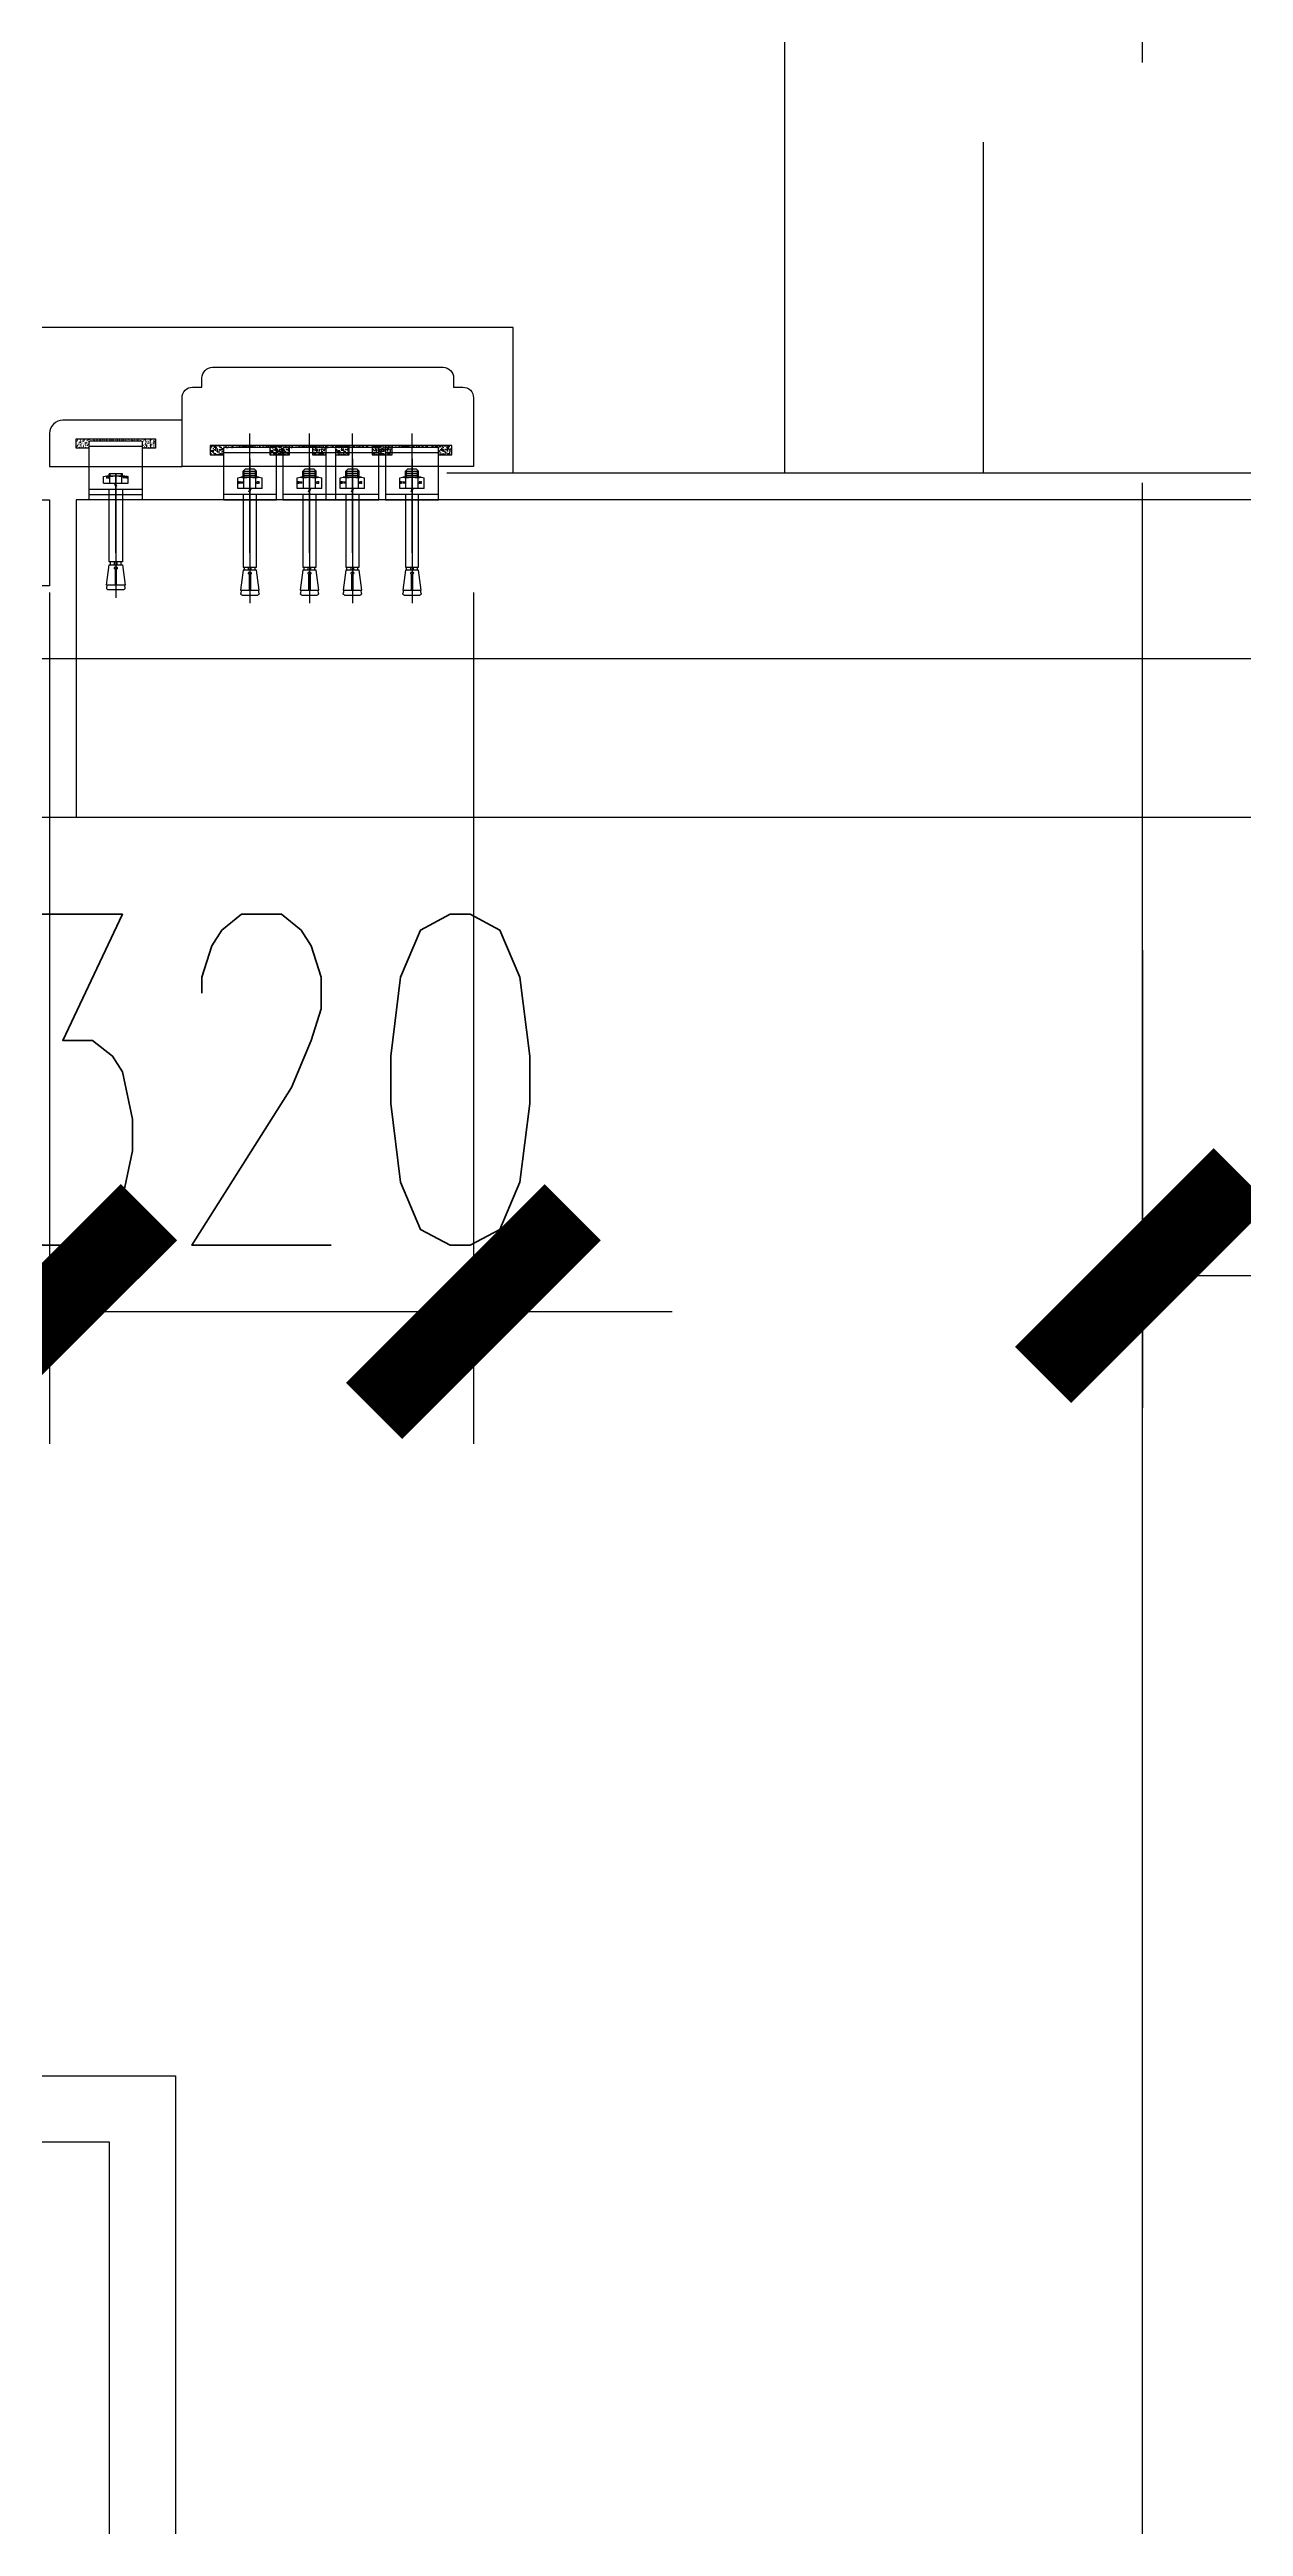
# Model space of a CAD drawing. Extents: x 296441 to 853063, y 459050 to 1117990.
# Drawn here: x 642073 to 642975, y 578417 to 580287 of the extents above; entities that cross this region are included whole.
import ezdxf
from ezdxf.enums import TextEntityAlignment as Align

# ---------------------------------------------------------------- set-up
doc = ezdxf.new("R2010")
doc.units = 0
doc.header["$LTSCALE"] = 1000
for name, pattern in [('14-GRID$0$CENTER2', [28.575, 19.05, -3.175, 3.175, -3.175]), ('B-ROOF01$0$F1-OTLN-ROOF$0$HIDDEN', [0.375, 0.25, -0.125]), ('CENTER', [50.8, 31.75, -6.35, 6.35, -6.35]), ('DASH', [0.35, 0.25, -0.1]), ('DOTE', [2.42, 2, -0.2, 0.02, -0.2]), ('HIDDEN', [0.375, 0.25, -0.125])]:
    doc.linetypes.add(name, pattern=pattern)
for name, color, linetype in [('14-GRID$0$G-GRID', 9, '14-GRID$0$CENTER2'), ('5PJ(配件)', 13, 'Continuous'), ('8XX(虚线)', 8, 'DASH'), ('A-SLAB-OTLN', 144, 'HIDDEN'), ('E1-FL03$0$A-HRAL', 5, 'Continuous'), ('E2-E3-FL03$0$E1-FL03$0$A-OVLK', 140, 'Continuous'), ('E2-E3-FL03$0$E1-FL03$0$A-ROOF', 2, 'Continuous'), ('E2-E3-FL03$0$E1-FL03$0$A-SECT-WIND', 155, 'Continuous'), ('E2-E3-FL03$0$E1-FL03$0$A-SECT-WOOD', 17, 'Continuous'), ('E2-E3-FL03$0$E1-FL03$0$A-WALL', 1, 'Continuous'), ('E2-E3-FL03$0$E1-FL03$0$A-WALL-FNSH', 6, 'Continuous'), ('E2-E3-FL03$0$E1-FL03$0$G-XREF', 2, 'Continuous'), ('E_OTHER', 7, 'Continuous'), ('ZT0_默认图层-----PM、LM、DY、JD', 7, 'Continuous'), ('ZT1_Dim---标注---PM、LM、DY、JD', 252, 'Continuous'), ('ZT3_型材--铝断面-------------JD', 6, 'Continuous'), ('ZT3_辅材--五金件-------------JD', 13, 'Continuous')]:
    doc.layers.add(name, color=color, linetype=linetype)
doc.styles.add('ZT-DIMSTYLE', font='ROMANS.shx', dxfattribs={"width": 0.7, "bigfont": 'CHINESE.shx'})
doc.styles.add('ZT_文字标注', font='ROMANS.shx', dxfattribs={"width": 0.7, "bigfont": '@1chinese.shx'})
doc.dimstyles.new('ZT-DIM100', dxfattribs={"dimscale": 100, "dimtxt": 2.5, "dimasz": 1.5, "dimexe": 1, "dimexo": 1, "dimgap": 0.5, "dimtad": 1, "dimdec": 0, "dimdsep": 46, "dimtxsty": 'ZT-DIMSTYLE', "dimblk": 'ARCHTICK', "dimcen": 2.5, "dimclrd": 175, "dimclre": 175, "dimclrt": 7, "dimazin": 2, "dimtfac": 1, "dimtix": 1, "dimtmove": 2, "dimatfit": 3, "dimfxl": 0, "dimarcsym": 0})

# ---------------------------------------------------------------- blocks, each defined once
blk = doc.blocks.new('*U429')
at = {"layer": 'E2-E3-FL03$0$E1-FL03$0$A-SECT-WIND'}
for p, q in [((45, 32.5), (605, 32.5)), ((60, 15), (590, 15)), ((60, -15), (590, -15)), ((45, -32.5), (605, -32.5))]:
    blk.add_line(p, q, dxfattribs=at)
at = {"layer": 'E2-E3-FL03$0$E1-FL03$0$A-SECT-WOOD'}
for points in [[(0, 32.5), (45, 32.5), (45, -32.5), (0, -32.5)], [(650, 32.5), (605, 32.5), (605, -32.5), (650, -32.5)], [(60, 15), (60, -15), (45, -15), (45, 15)], [(590, 15), (590, -15), (605, -15), (605, 15)]]:
    blk.add_lwpolyline(points, close=True, dxfattribs=at)
blk = doc.blocks.new('ZT_钢膨胀螺栓_M10X95')
at = {"layer": 'ZT3_辅材--五金件-------------JD', "color": 1, "linetype": 'DOTE', "ltscale": 5}
blk.add_line((-27, 0), (82, 0), dxfattribs=at)
at = {"layer": 'ZT3_辅材--五金件-------------JD'}
for p, q in [((-17.5, 5), (-19, 3.5)), ((-19, -3.5), (-19, 3.5)), ((-13, 4.2), (-18.2, 4.2)), ((-13, 5), (-17.5, 5)), ((-17.5, 5), (-17.5, -5)), ((-16, 5), (-16, -5)), ((-14.5, 5), (-14.5, -5)), ((-13, -6.9), (-13, 6.9)), ((-4.6, 9.2), (-12.5, 9.2)), ((-4.6, 4.6), (-12.5, 4.6)), ((-4.6, -9.2), (-4.6, 9.2)), ((-2, 0.7), (-4.6, -0.2)), ((-2, 0), (-4.6, -0.9)), ((0, 5), (55, 5)), ((55, 5), (55, -5)), ((57.1, 4.1), (55, 4.1)), ((57.1, 1), (55, 1)), ((57.1, 5), (72.4, 7)), ((57.1, -5), (57.1, 5)), ((72.4, 0.4), (60.5, 0.4)), ((72.4, 7), (72.4, 0.4)), ((72.4, 6.5), (74.9, 6.9)), ((76, 5.9), (76, -5.9)), ((-17.5, -5), (-19, -3.5)), ((-13, -4.2), (-18.2, -4.2)), ((-13, -5), (-17.5, -5)), ((-4.6, -4.6), (-12.5, -4.6)), ((-4.6, -9.2), (-12.5, -9.2)), ((55, -5), (0, -5)), ((57.1, -1), (55, -1)), ((57.1, -4.1), (55, -4.1)), ((72.4, -7), (57.1, -5)), ((60.5, -0.4), (72.4, -0.4)), ((72.4, -0.4), (72.4, -7)), ((74.9, -6.9), (72.4, -6.5))]:
    blk.add_line(p, q, dxfattribs=at)
for centre, radius, start, end in [((-7.4, 6.9), 5.58, 155.5673, 204.4327), ((8.6, 0), 21.6, 167.6432, 192.3568), ((59.6, 0), 1.04, 23.5782, 336.4218), ((75, 5.9), 1, 0, 97.412), ((-7.4, -6.9), 5.58, 155.5673, 204.4327), ((75, -5.9), 1, 262.588, 0)]:
    blk.add_arc(centre, radius, start, end, dxfattribs=at)
at = {"layer": 'Defpoints', "color": 250, "style": 'ZT_文字标注', "width": 0.7}
for s, p in [('M10', (-9, 7.2)), ('95', (-9, -6.2))]:
    blk.add_text(s, height=1.5, rotation=90, dxfattribs=at).set_placement(p, align=Align.MIDDLE)
blk = doc.blocks.new('*U2473')
at = {"layer": 'ZT3_辅材--五金件-------------JD', "rotation": 270}
blk.add_blockref('ZT_钢膨胀螺栓_M10X95', (0, 0), dxfattribs=at)
blk = doc.blocks.new('L形挂件')
at = {"layer": '8XX(虚线)', "ltscale": 25}
h = blk.add_hatch(dxfattribs=at)
h.set_pattern_fill('AR-SAND', color=256, scale=0.05, style=0)
h.set_pattern_definition([(52.5, (-25.0006, -59.7017), (2.44707, -0.08), [0, -1.9304, 0, -2.159, 0, -2.06375]), (82.5, (-25.0006, -59.7017), (3.58413, 2.24762), [0, -1.0414, 0, -1.7399, 0, -0.66675]), (122.5, (-25.0006, -61.2638), (0.00719, 3.95496), [0, -0.635, 0, -2.286, 0, -2.9845]), (132.5, (-25.0006, -61.2638), (1.11465, 3.81778), [0, -0.3175, 0, -1.4986, 0, -1.7145])])
edge = h.paths.add_edge_path()
edge.add_line((-34, -29.7), (-41, -29.7))
edge.add_line((-41, -29.7), (-41, -59.7))
edge.add_line((-41, -59.7), (-39.5, -59.7))
edge.add_line((-39.5, -59.7), (-39.5, -40.9))
edge.add_arc((-38.3, -40.9), 1.2, 90, 180, ccw=False)
edge.add_line((-38.3, -39.7), (-34, -39.7))
edge.add_line((-34, -39.7), (-34, -29.7))
edge = h.paths.add_edge_path()
edge.add_line((-41, -89.7), (-34, -89.7))
edge.add_line((-34, -89.7), (-34, -79.7))
edge.add_line((-34, -79.7), (-38.3, -79.7))
edge.add_arc((-38.3, -78.5), 1.2, -180, -90, ccw=False)
edge.add_line((-39.5, -78.5), (-39.5, -59.7))
edge.add_line((-39.5, -59.7), (-41, -59.7))
edge.add_line((-41, -59.7), (-41, -89.7))
h = blk.add_hatch(dxfattribs=at)
h.set_pattern_fill('AR-SAND', color=256, scale=0.05, angle=180, style=0)
h.set_pattern_definition([(52.5, (-25.0006, -104.7017), (2.44707, -0.08), [0, -1.9304, 0, -2.159, 0, -2.06375]), (82.5, (-25.0006, -104.7017), (3.58413, 2.24762), [0, -1.0414, 0, -1.7399, 0, -0.66675]), (122.5, (-25.0006, -106.2638), (0.00719, 3.95496), [0, -0.635, 0, -2.286, 0, -2.9845]), (132.5, (-25.0006, -106.2638), (1.11465, 3.81778), [0, -0.3175, 0, -1.4986, 0, -1.7145])])
edge = h.paths.add_edge_path()
edge.add_line((-41, -134.7), (-34, -134.7))
edge.add_line((-34, -134.7), (-34, -124.7))
edge.add_line((-34, -124.7), (-38.3, -124.7))
edge.add_arc((-38.3, -123.5), 1.2, -180, -90, ccw=False)
edge.add_line((-39.5, -123.5), (-39.5, -104.7))
edge.add_line((-39.5, -104.7), (-41, -104.7))
edge.add_line((-41, -104.7), (-41, -134.7))
edge = h.paths.add_edge_path()
edge.add_line((-34, -74.7), (-41, -74.7))
edge.add_line((-41, -74.7), (-41, -104.7))
edge.add_line((-41, -104.7), (-39.5, -104.7))
edge.add_line((-39.5, -104.7), (-39.5, -85.9))
edge.add_arc((-38.3, -85.9), 1.2, 90, 180, ccw=False)
edge.add_line((-38.3, -84.7), (-34, -84.7))
edge.add_line((-34, -84.7), (-34, -74.7))
at = {"color": 8}
for p, q in [((-41, -29.7), (-34, -29.7)), ((-41, -74.7), (-34, -74.7))]:
    blk.add_line(p, q, dxfattribs=at)
at = {"color": 1, "linetype": 'CENTER', "ltscale": 10}
for p, q in [((40, -59.7), (-50, -59.7)), ((40, -59.7), (-50, -59.7)), ((40, -104.7), (-50, -104.7)), ((40, -104.7), (-50, -104.7))]:
    blk.add_line(p, q, dxfattribs=at)
at = {"layer": '5PJ(配件)'}
for p, q in [((-4, -79.7), (-4, -39.7)), ((-39.5, -110.9), (-39.5, -85.9)), ((-38.3, -84.7), (-25, -84.7)), ((-35.5, -124.7), (-35.5, -84.7)), ((-39.5, -123.5), (-39.5, -110.9)), ((-25, -124.7), (-38.3, -124.7))]:
    blk.add_line(p, q, dxfattribs=at)
for points in [[(-25, -39.7), (0, -39.7)], [(0, -40.1), (0, -79.7), (-25, -79.7)], [(-25, -84.7), (0, -84.7), (0, -124.7)], [(0, -124.7), (-25, -124.7)]]:
    blk.add_lwpolyline(points, dxfattribs=at)
for centre, start, end in [((-38.3, -85.9), 90, 180), ((-38.3, -123.5), 180, 270)]:
    blk.add_arc(centre, 1.2, start, end, dxfattribs=at)
at = {"layer": '8XX(虚线)', "ltscale": 25}
for p, q in [((-41, -89.7), (-41, -29.7)), ((-34, -29.7), (-34, -39.7)), ((-41, -134.7), (-41, -74.7)), ((-34, -74.7), (-34, -84.7)), ((-34, -89.7), (-41, -89.7)), ((-34, -79.7), (-34, -89.7)), ((-34, -124.7), (-34, -134.7)), ((-34, -134.7), (-41, -134.7))]:
    blk.add_line(p, q, dxfattribs=at)
at = {"layer": '8XX(虚线)', "linetype": 'Continuous', "ltscale": 25}
for p, q in [((-39.5, -65.9), (-39.5, -40.9)), ((-38.3, -39.7), (-25, -39.7)), ((-35.5, -79.7), (-35.5, -39.7)), ((-39.5, -78.5), (-39.5, -65.9)), ((-25, -79.7), (-38.3, -79.7))]:
    blk.add_line(p, q, dxfattribs=at)
at = {"layer": '8XX(虚线)', "linetype": 'DASH', "ltscale": 25}
blk.add_line((-4, -124.7), (-4, -84.7), dxfattribs=at)
for centre, start, end in [((-38.3, -40.9), 90, 180), ((-38.3, -78.5), 180, 270)]:
    blk.add_arc(centre, 1.2, start, end, dxfattribs=at)
at = {"layer": 'ZT3_辅材--五金件-------------JD', "rotation": 90}
for p in [(-4, -59.7), (-4, -104.7)]:
    blk.add_blockref('*U2473', p, dxfattribs=at)
blk = doc.blocks.new('20180521.08271243')
at = {"layer": '8XX(虚线)', "ltscale": 25}
h = blk.add_hatch(dxfattribs=at)
h.set_pattern_fill('AR-SAND', color=256, scale=0.05, angle=360, style=0)
h.set_pattern_definition([(232.5, (-292719.11, -161804.6666), (-2.447066187, 0.080001565), [0, -1.9304, 0, -2.159, 0, -2.06375]), (262.5, (-292719.11, -161804.6666), (-3.584125503, -2.247616416), [0, -1.0414, 0, -1.7399, 0, -0.66675]), (302.5, (-292719.11, -161803.1045), (-0.007185923, -3.954961851), [0, -0.635, 0, -2.286, 0, -2.9845]), (312.5, (-292719.11, -161803.1045), (-1.114646616, -3.817782262), [0, -0.3175, 0, -1.4986, 0, -1.7145])])
edge = h.paths.add_edge_path()
edge.add_line((30, 36), (30, 29))
edge.add_line((30, 29), (20, 29))
edge.add_line((20, 29), (20, 33.3))
edge.add_arc((18.8, 33.3), 1.2, 360, 450)
edge.add_line((18.8, 34.5), (0, 34.5))
edge.add_line((0, 34.5), (0, 36))
edge.add_line((0, 36), (30, 36))
edge = h.paths.add_edge_path()
edge.add_line((-30, 29), (-30, 36))
edge.add_line((-30, 36), (0, 36))
edge.add_line((0, 36), (0, 34.5))
edge.add_line((0, 34.5), (-18.8, 34.5))
edge.add_arc((-18.8, 33.3), 1.2, 90, 180)
edge.add_line((-20, 33.3), (-20, 29))
edge.add_line((-20, 29), (-30, 29))
at = {"color": 8}
blk.add_line((-30, 36, 0), (-30, 29, 0), dxfattribs=at)
at = {"color": 1, "linetype": 'CENTER', "ltscale": 10}
blk.add_line((0, -50), (0, 9.5), dxfattribs=at)
blk.add_line((0, -50), (0, 9.5), dxfattribs=at)
at = {"layer": '5PJ(配件)'}
for p, q in [((-20, 33.3, 0), (-20, 30, 0)), ((20, 30.5, 0), (-20, 30.5, 0)), ((6.2, 34.5, 0), (-18.8, 34.5, 0)), ((18.8, 34.5, 0), (6.2, 34.5, 0)), ((20, 30, 0), (20, 33.3, 0)), ((20, -2), (-20, -2)), ((20, -6), (-20, -6))]:
    blk.add_line(p, q, dxfattribs=at)
for points in [[(-20, 30), (-20, -10), (20, -10)], [(20, -10), (20, 30)]]:
    blk.add_lwpolyline(points, dxfattribs=at)
for centre, start, end in [((-18.8, 33.3, 0), 90, 180), ((18.8, 33.3, 0), 0, 90)]:
    blk.add_arc(centre, 1.2, start, end, dxfattribs=at)
at = {"layer": '8XX(虚线)', "ltscale": 25}
for p, q in [((30, 36, 0), (-30, 36, 0)), ((-30, 29, 0), (-20, 29, 0)), ((-25, 29, 0), (-20, 29, 0)), ((20, 29, 0), (30, 29, 0)), ((30, 29, 0), (30, 36, 0))]:
    blk.add_line(p, q, dxfattribs=at)
at = {"layer": 'ZT3_辅材--五金件-------------JD'}
for p, q in [((-9.2, 2.6), (-9.2, 7.5)), ((9.2, 2.6), (-9.2, 2.6)), ((6.9, 8), (-6.9, 8)), ((-5, 8), (-5, 9.5)), ((-5, 9.5), (5, 9.5)), ((-4.6, 2.6), (-4.6, 7.5)), ((-4.3, 8), (-4.3, 9.5)), ((-0.7, 0), (0.2, 2.6)), ((0, 0), (0.9, 2.6)), ((4.2, 8), (4.2, 9.5)), ((4.6, 2.6), (4.6, 7.5)), ((5, 8), (5, 9.5)), ((9.2, 2.6), (9.2, 7.5)), ((-5, -2), (-5, -57)), ((5, -57), (5, -2)), ((-5, -59.1), (-7, -74.4)), ((-7, -74.4), (-0.4, -74.4)), ((-6.5, -74.4), (-6.9, -76.9)), ((-5, -57), (5, -57)), ((5, -59.1), (-5, -59.1)), ((-4.1, -59.1), (-4.1, -57)), ((-1, -59.1), (-1, -57)), ((-0.4, -74.4), (-0.4, -62.5)), ((0.4, -62.5), (0.4, -74.4)), ((0.4, -74.4), (7, -74.4)), ((1, -59.1), (1, -57)), ((4.1, -59.1), (4.1, -57)), ((7, -74.4), (5, -59.1)), ((6.9, -76.9), (6.5, -74.4)), ((-5.9, -78), (5.9, -78))]:
    blk.add_line(p, q, dxfattribs=at)
at = {"layer": 'ZT3_辅材--五金件-------------JD', "color": 1, "linetype": 'DOTE', "ltscale": 5}
blk.add_line((0, 9.5), (0, -84), dxfattribs=at)
at = {"layer": 'ZT3_辅材--五金件-------------JD'}
for centre, radius, start, end in [((-6.9, 2.4), 5.58, 65.5673, 114.4327), ((0, -13.6), 21.6, 77.6432, 102.3568), ((6.9, 2.4), 5.58, 65.5673, 114.4327), ((0, -61.6), 1.04, 293.5782, 246.4218), ((-5.9, -77), 1, 172.588, 270), ((5.9, -77), 1, 270, 7.412)]:
    blk.add_arc(centre, radius, start, end, dxfattribs=at)
at = {"layer": 'Defpoints', "color": 250, "style": 'ZT_文字标注', "text_generation_flag": 4, "width": 0.7}
for s, p in [('M10', (-7.2, 7)), ('95', (6.2, 7))]:
    blk.add_text(s, height=1.5, rotation=180, dxfattribs=at).set_placement(p, align=Align.MIDDLE)
blk = doc.blocks.new('20191017190147')
at = {"layer": 'ZT3_型材--铝断面-------------JD', "ltscale": 0.02}
blk.add_lwpolyline([(-80, -25), (-80, -77, -0.414214), (-88, -85), (-95, -85), (-95, -92, -0.414214), (-103, -100), (-245, -100), (-277, -100, -0.414214), (-285, -92), (-285, -85), (-292, -85, -0.414214), (-300, -77), (-300, -25), (-80, -25)], format="xyb", dxfattribs=at)
at = {"layer": 'ZT3_型材--铝断面-------------JD', "ltscale": 0.02, "elevation": 0}
blk.add_lwpolyline([(-80, -25), (-80, -60), (10, -60, 0.414214), (20, -50), (20, -25)], format="xyb", close=True, dxfattribs=at)
at = {"layer": 'ZT0_默认图层-----PM、LM、DY、JD', "ltscale": 10, "xscale": -1, "rotation": 180}
blk.add_blockref('20180521.08271243', (-30, -10), dxfattribs=at)
at = {"layer": 'ZT1_Dim---标注---PM、LM、DY、JD', "ltscale": 10, "xscale": -1, "rotation": 270}
for p in [(-148.9, 0), (-71.5, 0)]:
    blk.add_blockref('L形挂件', p, dxfattribs=at)
blk = doc.blocks.new('HHHH23')
at = {"layer": 'A-SLAB-OTLN', "linetype": 'B-ROOF01$0$F1-OTLN-ROOF$0$HIDDEN'}
blk.add_line((926704.2, 422632.8), (926704.2, 425192.8), dxfattribs=at)
at = {"layer": 'E1-FL03$0$A-HRAL'}
for points in [[(925694.2, 421422.8), (926094.2, 421422.8), (926094.2, 419362.8), (924294.2, 419362.8), (924294.2, 421422.8), (925644.2, 421422.8)], [(925694.2, 421372.8), (926044.2, 421372.8), (926044.2, 419412.8), (924344.2, 419412.8), (924344.2, 421372.8), (925644.2, 421372.8)]]:
    blk.add_lwpolyline(points, dxfattribs=at)
at = {"layer": 'E2-E3-FL03$0$E1-FL03$0$A-OVLK'}
blk.add_line((926019.2, 422372.8), (924029.2, 422372.8), dxfattribs=at)
blk.add_lwpolyline([(926349.2, 422632.8), (926349.2, 422742.8), (923699.2, 422742.8), (923699.2, 422632.8)], dxfattribs=at)
at = {"layer": 'E2-E3-FL03$0$E1-FL03$0$A-ROOF'}
blk.add_lwpolyline([(926554.2, 422632.8), (926554.2, 425342.8), (931294.2, 425342.8), (931294.2, 422492.8), (931184.2, 422492.8)], dxfattribs=at)
at = {"layer": 'E2-E3-FL03$0$E1-FL03$0$A-WALL'}
for p, q in [((928074.2, 422612.8), (926019.2, 422612.8)), ((926019.2, 422612.8), (926019.2, 422372.8)), ((928124.2, 422372.8), (926019.2, 422372.8))]:
    blk.add_line(p, q, dxfattribs=at)
at = {"layer": 'E2-E3-FL03$0$E1-FL03$0$A-WALL-FNSH'}
blk.add_line((928074.2, 422632.8), (926299.2, 422632.8), dxfattribs=at)
at = {"ltscale": 20, "extrusion": (0, 0, -1), "xscale": -1, "zscale": -1, "rotation": 180}
blk.add_blockref('20191017190147', (-926019.2, 422612.8), dxfattribs=at)
at = {"layer": 'E2-E3-FL03$0$E1-FL03$0$G-XREF', "rotation": 180}
blk.add_blockref('*U429', (925999.2, 422580.3), dxfattribs=at)
blk = doc.blocks.new('_ArchTick')
at = {"color": 0, "linetype": 'ByBlock', "const_width": 0.4}
blk.add_lwpolyline([(-0.5, -0.5), (0.5, 0.5)], dxfattribs=at)
blk = doc.blocks.new('*D1273')
at = {"layer": 'Defpoints', "color": 0, "ltscale": 1000, "transparency": 16777216}
for p in [(642073.5, 579977.2), (642393.5, 579977.2), (642393.5, 579334.3)]:
    blk.add_point(p, dxfattribs=at)
at = {"layer": 'ZT1_Dim---标注---PM、LM、DY、JD', "color": 175, "linetype": 'ByBlock', "lineweight": -2, "ltscale": 1000, "transparency": 16777216}
for p, q in [((642073.5, 579877.2), (642073.5, 579234.3)), ((642393.5, 579877.2), (642393.5, 579234.3)), ((642073.5, 579334.3), (641923.5, 579334.3)), ((642073.5, 579334.3), (642393.5, 579334.3)), ((642393.5, 579334.3), (642543.5, 579334.3))]:
    blk.add_line(p, q, dxfattribs=at)
at = {"layer": 'ZT1_Dim---标注---PM、LM、DY、JD', "color": 175, "lineweight": -2, "ltscale": 1000, "transparency": 16777216, "xscale": 150, "yscale": 150, "zscale": 150}
blk.add_blockref('_ArchTick', (642073.5, 579334.3), dxfattribs=at)
at = {"layer": 'ZT1_Dim---标注---PM、LM、DY、JD', "color": 175, "lineweight": -2, "ltscale": 1000, "transparency": 16777216, "xscale": 150, "yscale": 150, "zscale": 150, "rotation": 180}
blk.add_blockref('_ArchTick', (642393.5, 579334.3), dxfattribs=at)
at = {"layer": 'ZT1_Dim---标注---PM、LM、DY、JD', "color": 7, "ltscale": 1000, "transparency": 16777216, "insert": (642233.5, 579509.3), "char_height": 250, "attachment_point": 5, "style": 'ZT-DIMSTYLE'}
blk.add_mtext('320', dxfattribs=at)
blk = doc.blocks.new('*D1274')
at = {"layer": 'Defpoints', "color": 0, "ltscale": 1000, "transparency": 16777216}
for p in [(640123.5, 579972.2, 0), (642073.5, 579977.2), (642073.5, 579334.3)]:
    blk.add_point(p, dxfattribs=at)
at = {"layer": 'ZT1_Dim---标注---PM、LM、DY、JD', "color": 175, "linetype": 'ByBlock', "lineweight": -2, "ltscale": 1000, "transparency": 16777216}
for p, q in [((640123.5, 579872.2), (640123.5, 579234.3)), ((642073.5, 579877.2), (642073.5, 579234.3)), ((640123.5, 579334.3), (642073.5, 579334.3))]:
    blk.add_line(p, q, dxfattribs=at)
at = {"layer": 'ZT1_Dim---标注---PM、LM、DY、JD', "color": 175, "lineweight": -2, "ltscale": 1000, "transparency": 16777216, "xscale": 150, "yscale": 150, "zscale": 150, "rotation": 180}
blk.add_blockref('_ArchTick', (640123.5, 579334.3), dxfattribs=at)
at = {"layer": 'ZT1_Dim---标注---PM、LM、DY、JD', "color": 175, "lineweight": -2, "ltscale": 1000, "transparency": 16777216, "xscale": 150, "yscale": 150, "zscale": 150}
blk.add_blockref('_ArchTick', (642073.5, 579334.3), dxfattribs=at)
at = {"layer": 'ZT1_Dim---标注---PM、LM、DY、JD', "color": 7, "ltscale": 1000, "transparency": 16777216, "insert": (641098.5, 579509.3), "char_height": 250, "attachment_point": 5, "style": 'ZT-DIMSTYLE'}
blk.add_mtext('1950', dxfattribs=at)
blk = doc.blocks.new('*D2419')
at = {"layer": 'Defpoints', "color": 0, "ltscale": 1000, "transparency": 16777216}
for p in [(642898.5, 579707.2), (644148.5, 579707.2), (644148.5, 579361.5)]:
    blk.add_point(p, dxfattribs=at)
at = {"layer": 'ZT1_Dim---标注---PM、LM、DY、JD', "color": 175, "linetype": 'ByBlock', "lineweight": -2, "ltscale": 1000, "transparency": 16777216}
for p, q in [((642898.5, 579607.2), (642898.5, 579261.5)), ((644148.5, 579607.2), (644148.5, 579261.5)), ((642898.5, 579361.5), (644148.5, 579361.5))]:
    blk.add_line(p, q, dxfattribs=at)
at = {"layer": 'ZT1_Dim---标注---PM、LM、DY、JD', "color": 175, "lineweight": -2, "ltscale": 1000, "transparency": 16777216, "xscale": 150, "yscale": 150, "zscale": 150, "rotation": 180}
blk.add_blockref('_ArchTick', (642898.5, 579361.5), dxfattribs=at)
at = {"layer": 'ZT1_Dim---标注---PM、LM、DY、JD', "color": 175, "lineweight": -2, "ltscale": 1000, "transparency": 16777216, "xscale": 150, "yscale": 150, "zscale": 150}
blk.add_blockref('_ArchTick', (644148.5, 579361.5), dxfattribs=at)
at = {"layer": 'ZT1_Dim---标注---PM、LM、DY、JD', "color": 7, "ltscale": 1000, "transparency": 16777216, "insert": (643523.5, 579536.5), "char_height": 250, "attachment_point": 5, "style": 'ZT-DIMSTYLE'}
blk.add_mtext('1250', dxfattribs=at)

msp = doc.modelspace()

# ---------------------------------------------------------------- linework, layer by layer
at = {"layer": '14-GRID$0$G-GRID', "color": 8, "ltscale": 0.1}
for p, q in [((642898.5, 558052.5), (642898.5, 590811)), ((674432.5, 579827.2), (595151, 579827.2))]:
    msp.add_line(p, q, dxfattribs=at)

# ---------------------------------------------------------------- block references
at = {"layer": 'E_OTHER'}
msp.add_blockref('HHHH23', (-283925.7, 157334.5), dxfattribs=at)

# ---------------------------------------------------------------- dimensions: what is measured, and where the dimension line sits
at = {"layer": 'ZT1_Dim---标注---PM、LM、DY、JD', "ltscale": 1000}
for base, p1, p2, picture, middle in [((642073.5, 579334.3, 0), (640123.5, 579972.2), (642073.5, 579977.2, 0), '*D1274', (641098.5, 579509.3, 0)), ((642393.5, 579334.3, 0), (642073.5, 579977.2, 0), (642393.5, 579977.2, 0), '*D1273', (642233.5, 579509.3, 0)), ((644148.5, 579361.5), (642898.5, 579707.2), (644148.5, 579707.2), '*D2419', (643523.5, 579536.5))]:
    dim = msp.add_linear_dim(base=base, p1=p1, p2=p2, dimstyle='ZT-DIM100', dxfattribs=at)
    dim.commit()
    dim.dimension.update_dxf_attribs({"geometry": picture, "text_midpoint": middle})

doc.saveas('drawing.dxf')
